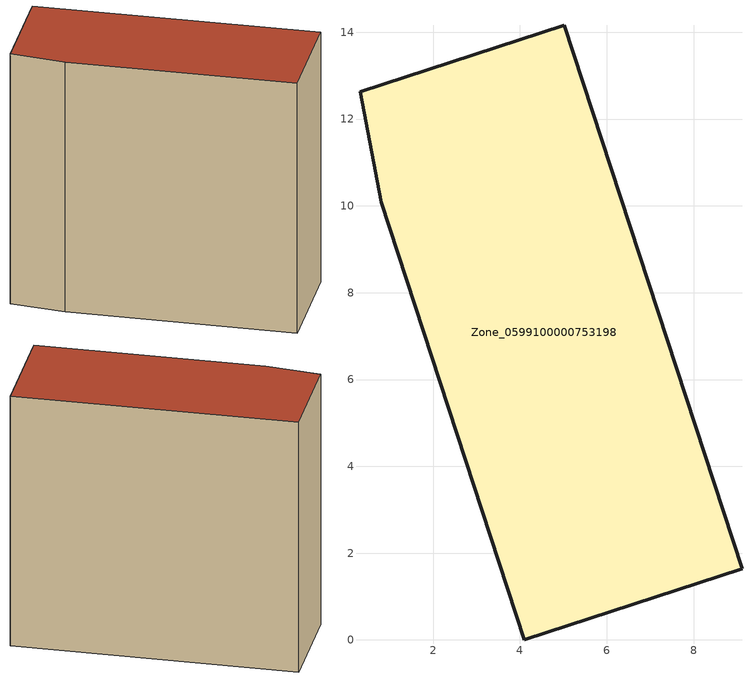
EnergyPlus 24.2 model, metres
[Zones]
Zone_0599100000753198
 floor ground (C_G): 0.8,10.08 0.33,12.63 5.02,14.17 9.12,1.64 4.1,0 z3.79
 wall outside (C_F): 4.1,0 9.12,1.64 5.02,14.17 0.33,12.63 0.8,10.08 4.1,0 z3.79:16.26
 roof outside (C_R): 0.8,10.08 4.1,0 9.12,1.64 5.02,14.17 0.33,12.63 z16.26
[BUILDING]
Pand.0599100000753198: North Axis=0; Terrain=City; Loads Convergence Tolerance Value=0.04; Temperature Convergence Tolerance Value=0.4; Solar Distribution=FullExterior; Maximum Number of Warmup Days=25; Minimum Number of Warmup Days=1
[Site:Location]
Rotterdam.The.Hague.AP_ZH_NLD Design_Conditions: Latitude=51.96; Longitude=4.45; Time Zone=1; Elevation=-4.5
[SITE:GROUNDTEMPERATURE:BUILDINGSURFACE]
18, 18, 18, 18, 18, 18, 18, 18, 18, 18, 18, 18
[MATERIAL] Thermal Absorptance=0.9; Solar Absorptance=0.7; Visible Absorptance=0.7
Name | Roughness | Thickness | Conductivity | Density | Specific Heat
G.TI.2006-2014 | MediumSmooth | 0.15 | 0.06 | 540 | 1210
F.TI.2006-2014 | Rough | 0.3 | 0.12 | 1920 | 840
R.TI.2006-2014 | MediumRough | 0.2 | 0.08 | 1500 | 1000
[CONSTRUCTION]
C_G: G.TI.2006-2014
C_F: F.TI.2006-2014
C_R: R.TI.2006-2014
[ZONE]
Zone_0599100000753198: Type=1; Multiplier=1; Ceiling Height=Autocalculate; Volume=Autocalculate; Floor Area=autocalculate; Part of Total Floor Area=Yes
[ZONEINFILTRATION:DESIGNFLOWRATE]
Infil_Zone_0599100000753198: Zone or ZoneList or Space or SpaceList=Zone_0599100000753198; Schedule=AlwaysOn; Design Flow Rate Calculation Method=Flow/Area; Flow Rate per Floor Area=0.0015; Constant Term Coefficient=1; Temperature Term Coefficient=0; Velocity Term Coefficient=0; Velocity Squared Term Coefficient=0
[HVACTEMPLATE:ZONE:IDEALLOADSAIRSYSTEM]
Zone_0599100000753198: Maximum Heating Supply Air Temperature=50; Minimum Cooling Supply Air Temperature=13; Maximum Heating Supply Air Humidity Ratio=0.0156; Minimum Cooling Supply Air Humidity Ratio=0.0077; Heating Limit=NoLimit; Cooling Limit=NoLimit; Dehumidification Control Type=ConstantSensibleHeatRatio; Cooling Sensible Heat Ratio=0.7; Dehumidification Setpoint=60; Humidification Control Type=None; Humidification Setpoint=30; Outdoor Air Method=None; Outdoor Air Flow Rate per Person=0.00944; Outdoor Air Flow Rate per Zone Floor Area=0; Outdoor Air Flow Rate per Zone=0; Demand Controlled Ventilation Type=None; Outdoor Air Economizer Type=NoEconomizer; Heat Recovery Type=None; Sensible Heat Recovery Effectiveness=0.7; Latent Heat Recovery Effectiveness=0.65
[ZONECONTROL:THERMOSTAT]
ThermostatControl_Zone_0599100000753198: Zone or ZoneList=Zone_0599100000753198; Control Type Schedule=DualSetpointControlType; Control 1=Thermostat_Zone_0599100000753198; Temperature Difference Between Cutout And Setpoint=0
[THERMOSTATSETPOINT:DUALSETPOINT]
Thermostat_Zone_0599100000753198: Heating Setpoint Temperature Schedule=HeatingSetpoint_Zone_0599100000753198; Cooling Setpoint Temperature Schedule=CoolingSetpoint_Zone_0599100000753198
[SCHEDULE:COMPACT]
HeatingSetpoint_Zone_0599100000753198: Through: 12/31, For: AllDays, Until: 24:00, 21
CoolingSetpoint_Zone_0599100000753198: Through: 12/31, For: AllDays, Until: 24:00, 24
DualSetpointControlType: Through: 12/31, For: AllDays, Until: 24:00, 4
AlwaysOn: Through: 12/31, For: AllDays, Until: 24:00, 1
